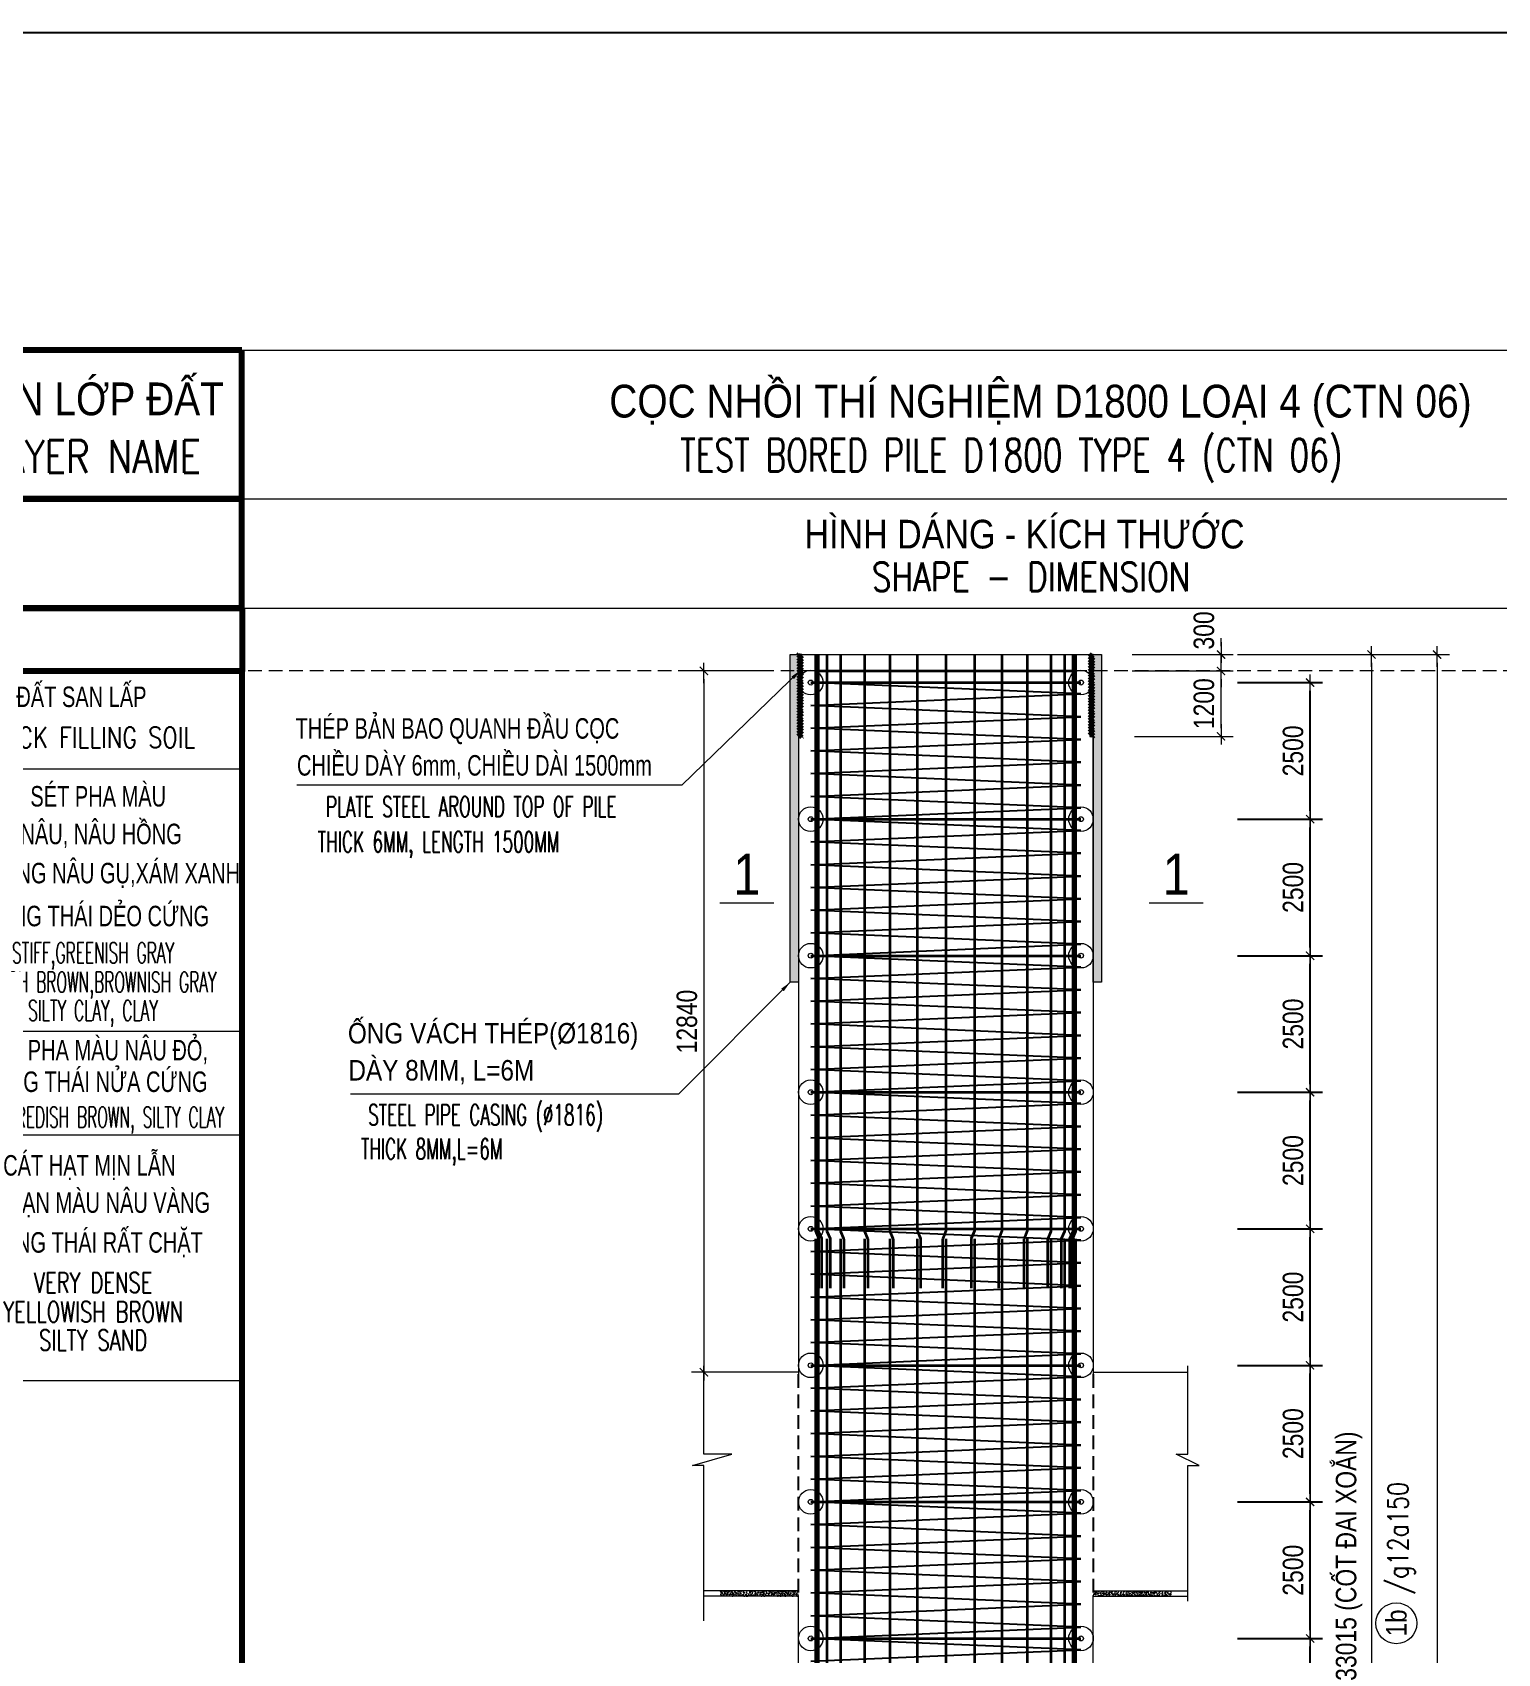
# Model space of a CAD drawing. Header units: millimetres. Extents: x -2123450 to -961021, y -260876 to 649159.
# Drawn here: x -1673380 to -1646546, y 270921 to 300602 of the extents above; entities that cross this region are included whole.
import ezdxf
from ezdxf.enums import TextEntityAlignment as Align

# ---------------------------------------------------------------- set-up
doc = ezdxf.new("R2010")
doc.units = ezdxf.units.MM
doc.header["$LTSCALE"] = 1000
doc.header["$MEASUREMENT"] = 0
doc.header["$PDMODE"] = 66
doc.linetypes.add('CENTER2', pattern=[1.125, 0.75, -0.125, 0.125, -0.125])
doc.linetypes.add('HIDDEN', pattern=[0.375, 0.25, -0.125])
doc.layers.get('DEFPOINTS').update_dxf_attribs({"linetype": 'CONTINUOUS'})
for name, color, linetype in [('03BORER', 3, 'CONTINUOUS'), ('HIDEN', 9, 'HIDDEN'), ('NDC_S_REBAR DES.', 2, 'CONTINUOUS'), ('TEXT', 7, 'CONTINUOUS')]:
    doc.layers.add(name, color=color, linetype=linetype)
for name, color, linetype, lineweight in [('NDC_S_AXIS', 5, 'CENTER2', 15), ('NDC_S_CONTINUOUS', 3, 'CONTINUOUS', 20), ('NDC_S_DIM', 1, 'CONTINUOUS', 9), ('NDC_S_FOUNDATION NAME', 7, 'CONTINUOUS', 20), ('NDC_S_HATCH COLUMN AND WALL', 251, 'CONTINUOUS', 13), ('NDC_S_HATCH MATERIAL', 8, 'CONTINUOUS', 13), ('NDC_S_LEADER', 1, 'CONTINUOUS', 9), ('NDC_S_REBAR', 4, 'CONTINUOUS', 35), ('NDC_S_REBAR NO.', 7, 'CONTINUOUS', 20), ('NDC_S_REBAR NO. BOX', 1, 'CONTINUOUS', 9), ('NDC_S_REBAR SECTION', 6, 'CONTINUOUS', 25), ('NDC_S_STIRRUP', 2, 'CONTINUOUS', 25), ('NDC_S_VN TITLE', 6, 'CONTINUOUS', 9)]:
    doc.layers.add(name, color=color, linetype=linetype, lineweight=lineweight)
doc.styles.add('NDC_ARIAL', font='arial.ttf', dxfattribs={"width": 0.8})
doc.styles.add('NDC_ROMANS', font='romans.shx', dxfattribs={"width": 0.8, "bigfont": 'vns.shx'})
doc.styles.get("Standard").update_dxf_attribs({"font": 'romans.shx', "bigfont": 'vns.shx'})
doc.dimstyles.new('NDC_1-100', dxfattribs={"dimscale": 100, "dimtxt": 2.2, "dimasz": 1, "dimexe": 1.5, "dimexo": 2, "dimgap": 0.8, "dimtad": 1, "dimdec": 0, "dimdsep": 46, "dimtxsty": 'NDC_ARIAL', "dimblk": 'DIMMARK', "dimcen": 49999.938995, "dimdle": 1.5, "dimclrd": 1, "dimclre": 1, "dimclrt": 3, "dimadec": 0, "dimazin": 0, "dimtfac": 1, "dimtdec": 0, "dimtix": 1, "dimtmove": 2, "dimatfit": 3, "dimfxl": 1, "dimarcsym": 0})
doc.dimstyles.new('NDC_1-150', dxfattribs={"dimscale": 150, "dimtxt": 2.5, "dimasz": 1, "dimexe": 1.5, "dimexo": 0, "dimgap": 0.8, "dimtad": 1, "dimdec": 0, "dimdsep": 46, "dimtxsty": 'NDC_ARIAL', "dimblk": 'DIMMARK', "dimcen": 49999.938995, "dimdle": 1.5, "dimclrd": 1, "dimclre": 1, "dimclrt": 3, "dimadec": 0, "dimazin": 0, "dimtfac": 1, "dimtdec": 0, "dimtix": 1, "dimtmove": 2, "dimatfit": 3, "dimfxl": 1, "dimarcsym": 0})

# ---------------------------------------------------------------- blocks, each defined once
blk = doc.blocks.new('TRỤ DC HK5-B3')
at = {"layer": 'NDC_S_CONTINUOUS'}
for p, q in [((21923, -7671), (16381, -7671)), ((21923, -12471), (16381, -12471)), ((21923, -12471), (16381, -12471)), ((21923, -14371), (16381, -14371)), ((21923, -14371), (16381, -14371)), ((21923, -18871), (16381, -18871)), ((21923, -18871), (16381, -18871))]:
    blk.add_line(p, q, dxfattribs=at)
at = {"layer": 'NDC_S_CONTINUOUS', "lineweight": 100}
for points in [[(21923, 0), (16380, 0), (16380, -2721), (21923, -2721)], [(21923, -2721), (16380, -2721), (16380, -4721), (21923, -4721)], [(21936, -4721), (16392, -4721), (16392, -5871), (21936, -5871)], [(16380, -5871), (21923, -5871), (21923, -73071), (16380, -73071)]]:
    blk.add_lwpolyline(points, close=True, dxfattribs=at)
at = {"layer": 'NDC_S_FOUNDATION NAME', "color": 2, "style": 'NDC_ARIAL', "width": 0.7}
for s, p in [('ĐẤT SAN LẤP', (18984, -6291)), ('SÉT, SÉT PHA MÀU', (18833, -8152)), ('XÁM NÂU, NÂU HỒNG', (18896, -8834)), ('XÁM VÀNG NÂU GỤ,XÁM XANH', (19150, -9563)), ('TRẠNG THÁI DẺO CỨNG', (19150, -10343)), ('SÉT PHA MÀU NÂU ĐỎ,', (19244, -12792)), ('TRẠNG THÁI NỬA CỨNG', (19108, -13377)), ('CÁT HẠT MỊN LẪN', (19130, -14908)), ('SỎI SẠN MÀU NÂU VÀNG', (19130, -15590)), ('TRẠNG THÁI RẤT CHẶT', (19130, -16319))]:
    blk.add_text(s, height=375, dxfattribs=at).set_placement(p, align=Align.MIDDLE)
at = {"layer": 'NDC_S_VN TITLE', "style": 'NDC_ARIAL', "width": 0.85}
blk.add_text('TÊN LỚP ĐẤT', height=600, dxfattribs=at).set_placement((19230, -804), align=Align.MIDDLE)
at = {"layer": 'TEXT', "color": 3, "linetype": 'Continuous', "ltscale": 0.8}
for s, height, width, p in [('LAYER NAME', 600, 0.8, (19198, -1946)), ('BACK FILLING SOIL', 375, 0.8, (19198, -7089)), ('STIFF,GREENISH GRAY', 375, 0.55, (19198, -11033)), ('PINKISH BROWN,BROWNISH GRAY', 375, 0.55, (19198, -11568)), ('SILTY CLAY, CLAY', 375, 0.55, (19198, -12087)), (' STIFF, REDISH BROWN, SILTY CLAY', 375, 0.55, (19150, -14040)), ('VERY DENSE', 375, 0.7, (19198, -17071)), ('YELLOWISH BROWN', 375, 0.7, (19198, -17606)), ('SILTY SAND', 375, 0.7, (19198, -18125))]:
    blk.add_text(s, height=height, dxfattribs=dict(at, width=width)).set_placement(p, align=Align.MIDDLE_CENTER)
blk = doc.blocks.new('DIMMARK')
at = {"layer": 'NDC_S_DIM', "color": 1}
blk.add_line((-1.5, 0), (1, 0), dxfattribs=at)
at = {"layer": 'NDC_S_DIM', "color": 2, "const_width": 0.15}
blk.add_lwpolyline([(-0.5, -0.5), (0.5, 0.5)], dxfattribs=at)
blk = doc.blocks.new('*D147')
at = {"layer": 'DEFPOINTS', "color": 0, "transparency": 16777216}
for p in [(-1727342, 377606), (-1726013, 377606), (-1727342, 375106)]:
    blk.add_point(p, dxfattribs=at)
at = {"layer": 'NDC_S_DIM', "color": 1, "lineweight": -2, "transparency": 16777216}
for p, q in [((-1727342, 377606), (-1725788, 377606)), ((-1726013, 375256), (-1726013, 377456)), ((-1727342, 375106), (-1725788, 375106))]:
    blk.add_line(p, q, dxfattribs=at)
at = {"layer": 'NDC_S_DIM', "color": 1, "lineweight": -2, "transparency": 16777216, "xscale": 150, "yscale": 150, "zscale": 150}
for p, rotation in [((-1726013, 377606), 90), ((-1726013, 375106), 270)]:
    blk.add_blockref('DIMMARK', p, dxfattribs=dict(at, rotation=rotation))
at = {"layer": 'NDC_S_DIM', "color": 3, "transparency": 16777216, "insert": (-1726324, 376356), "char_height": 375, "attachment_point": 5, "rotation": 90, "style": 'NDC_ARIAL'}
blk.add_mtext('2500', dxfattribs=at)
blk = doc.blocks.new('CON KE')
at = {"layer": 'NDC_S_CONTINUOUS'}
for radius in [225, 45]:
    blk.add_circle((-285322, 378614), radius, dxfattribs=at)
blk = doc.blocks.new('*D148')
at = {"layer": 'DEFPOINTS', "color": 0, "transparency": 16777216}
for p in [(-1727342, 380106), (-1726013, 380106), (-1727342, 377606)]:
    blk.add_point(p, dxfattribs=at)
at = {"layer": 'NDC_S_DIM', "color": 1, "lineweight": -2, "transparency": 16777216}
for p, q in [((-1727342, 380106), (-1725788, 380106)), ((-1726013, 377756), (-1726013, 379956)), ((-1727342, 377606), (-1725788, 377606))]:
    blk.add_line(p, q, dxfattribs=at)
at = {"layer": 'NDC_S_DIM', "color": 1, "lineweight": -2, "transparency": 16777216, "xscale": 150, "yscale": 150, "zscale": 150}
for p, rotation in [((-1726013, 380106), 90), ((-1726013, 377606), 270)]:
    blk.add_blockref('DIMMARK', p, dxfattribs=dict(at, rotation=rotation))
at = {"layer": 'NDC_S_DIM', "color": 3, "transparency": 16777216, "insert": (-1726324, 378856), "char_height": 375, "attachment_point": 5, "rotation": 90, "style": 'NDC_ARIAL'}
blk.add_mtext('2500', dxfattribs=at)
blk = doc.blocks.new('*D149')
at = {"layer": 'DEFPOINTS', "color": 0, "transparency": 16777216}
for p in [(-1727342, 382606), (-1726013, 382606), (-1727342, 380106)]:
    blk.add_point(p, dxfattribs=at)
at = {"layer": 'NDC_S_DIM', "color": 1, "lineweight": -2, "transparency": 16777216}
for p, q in [((-1727342, 382606), (-1725788, 382606)), ((-1726013, 380256), (-1726013, 382456)), ((-1727342, 380106), (-1725788, 380106))]:
    blk.add_line(p, q, dxfattribs=at)
at = {"layer": 'NDC_S_DIM', "color": 1, "lineweight": -2, "transparency": 16777216, "xscale": 150, "yscale": 150, "zscale": 150}
for p, rotation in [((-1726013, 382606), 90), ((-1726013, 380106), 270)]:
    blk.add_blockref('DIMMARK', p, dxfattribs=dict(at, rotation=rotation))
at = {"layer": 'NDC_S_DIM', "color": 3, "transparency": 16777216, "insert": (-1726324, 381356), "char_height": 375, "attachment_point": 5, "rotation": 90, "style": 'NDC_ARIAL'}
blk.add_mtext('2500', dxfattribs=at)
blk = doc.blocks.new('*D150')
at = {"layer": 'DEFPOINTS', "color": 0, "transparency": 16777216}
for p in [(-1727342, 385106), (-1726013, 385106), (-1727342, 382606)]:
    blk.add_point(p, dxfattribs=at)
at = {"layer": 'NDC_S_DIM', "color": 1, "lineweight": -2, "transparency": 16777216}
for p, q in [((-1727342, 385106), (-1725788, 385106)), ((-1726013, 382756), (-1726013, 384956)), ((-1727342, 382606), (-1725788, 382606))]:
    blk.add_line(p, q, dxfattribs=at)
at = {"layer": 'NDC_S_DIM', "color": 1, "lineweight": -2, "transparency": 16777216, "xscale": 150, "yscale": 150, "zscale": 150}
for p, rotation in [((-1726013, 385106), 90), ((-1726013, 382606), 270)]:
    blk.add_blockref('DIMMARK', p, dxfattribs=dict(at, rotation=rotation))
at = {"layer": 'NDC_S_DIM', "color": 3, "transparency": 16777216, "insert": (-1726324, 383856), "char_height": 375, "attachment_point": 5, "rotation": 90, "style": 'NDC_ARIAL'}
blk.add_mtext('2500', dxfattribs=at)
blk = doc.blocks.new('*D151')
at = {"layer": 'DEFPOINTS', "color": 0, "transparency": 16777216}
for p in [(-1727342, 387606), (-1726013, 387606), (-1727342, 385106)]:
    blk.add_point(p, dxfattribs=at)
at = {"layer": 'NDC_S_DIM', "color": 1, "lineweight": -2, "transparency": 16777216}
for p, q in [((-1727342, 387606), (-1725788, 387606)), ((-1726013, 385256), (-1726013, 387456)), ((-1727342, 385106), (-1725788, 385106))]:
    blk.add_line(p, q, dxfattribs=at)
at = {"layer": 'NDC_S_DIM', "color": 1, "lineweight": -2, "transparency": 16777216, "xscale": 150, "yscale": 150, "zscale": 150}
for p, rotation in [((-1726013, 387606), 90), ((-1726013, 385106), 270)]:
    blk.add_blockref('DIMMARK', p, dxfattribs=dict(at, rotation=rotation))
at = {"layer": 'NDC_S_DIM', "color": 3, "transparency": 16777216, "insert": (-1726324, 386356), "char_height": 375, "attachment_point": 5, "rotation": 90, "style": 'NDC_ARIAL'}
blk.add_mtext('2500', dxfattribs=at)
blk = doc.blocks.new('*D152')
at = {"layer": 'DEFPOINTS', "color": 0, "transparency": 16777216}
for p in [(-1727342, 390106), (-1726013, 390106), (-1727342, 387606)]:
    blk.add_point(p, dxfattribs=at)
at = {"layer": 'NDC_S_DIM', "color": 1, "lineweight": -2, "transparency": 16777216}
for p, q in [((-1727342, 390106), (-1725788, 390106)), ((-1726013, 387756), (-1726013, 389956)), ((-1727342, 387606), (-1725788, 387606))]:
    blk.add_line(p, q, dxfattribs=at)
at = {"layer": 'NDC_S_DIM', "color": 1, "lineweight": -2, "transparency": 16777216, "xscale": 150, "yscale": 150, "zscale": 150}
for p, rotation in [((-1726013, 390106), 90), ((-1726013, 387606), 270)]:
    blk.add_blockref('DIMMARK', p, dxfattribs=dict(at, rotation=rotation))
at = {"layer": 'NDC_S_DIM', "color": 3, "transparency": 16777216, "insert": (-1726324, 388856), "char_height": 375, "attachment_point": 5, "rotation": 90, "style": 'NDC_ARIAL'}
blk.add_mtext('2500', dxfattribs=at)
blk = doc.blocks.new('*D153')
at = {"layer": 'DEFPOINTS', "color": 0, "transparency": 16777216}
for p in [(-1727342, 392606), (-1726013, 392606), (-1727342, 390106)]:
    blk.add_point(p, dxfattribs=at)
at = {"layer": 'NDC_S_DIM', "color": 1, "lineweight": -2, "transparency": 16777216}
for p, q in [((-1727342, 392606), (-1725788, 392606)), ((-1726013, 390256), (-1726013, 392456)), ((-1727342, 390106), (-1725788, 390106))]:
    blk.add_line(p, q, dxfattribs=at)
at = {"layer": 'NDC_S_DIM', "color": 1, "lineweight": -2, "transparency": 16777216, "xscale": 150, "yscale": 150, "zscale": 150}
for p, rotation in [((-1726013, 392606), 90), ((-1726013, 390106), 270)]:
    blk.add_blockref('DIMMARK', p, dxfattribs=dict(at, rotation=rotation))
at = {"layer": 'NDC_S_DIM', "color": 3, "transparency": 16777216, "insert": (-1726324, 391356), "char_height": 375, "attachment_point": 5, "rotation": 90, "style": 'NDC_ARIAL'}
blk.add_mtext('2500', dxfattribs=at)
blk = doc.blocks.new('*D154')
at = {"layer": 'DEFPOINTS', "color": 0, "transparency": 16777216}
for p in [(-1727342, 395106), (-1726013, 395106), (-1727342, 392606)]:
    blk.add_point(p, dxfattribs=at)
at = {"layer": 'NDC_S_DIM', "color": 1, "lineweight": -2, "transparency": 16777216}
for p, q in [((-1727342, 395106), (-1725788, 395106)), ((-1726013, 392756), (-1726013, 394956)), ((-1727342, 392606), (-1725788, 392606))]:
    blk.add_line(p, q, dxfattribs=at)
at = {"layer": 'NDC_S_DIM', "color": 1, "lineweight": -2, "transparency": 16777216, "xscale": 150, "yscale": 150, "zscale": 150}
for p, rotation in [((-1726013, 395106), 90), ((-1726013, 392606), 270)]:
    blk.add_blockref('DIMMARK', p, dxfattribs=dict(at, rotation=rotation))
at = {"layer": 'NDC_S_DIM', "color": 3, "transparency": 16777216, "insert": (-1726324, 393856), "char_height": 375, "attachment_point": 5, "rotation": 90, "style": 'NDC_ARIAL'}
blk.add_mtext('2500', dxfattribs=at)
blk = doc.blocks.new('*D2363')
at = {"layer": 'DEFPOINTS', "color": 0, "transparency": 16777216}
for p in [(16303, 54023), (17932, 54023), (16303, 53723)]:
    blk.add_point(p, dxfattribs=at)
at = {"layer": 'NDC_S_DIM', "color": 1, "lineweight": -2, "transparency": 16777216}
for p, q in [((17932, 54173), (17932, 54323)), ((16303, 54023), (18157, 54023)), ((17932, 53723), (17932, 54023)), ((16303, 53723), (18157, 53723)), ((17932, 53573), (17932, 53423))]:
    blk.add_line(p, q, dxfattribs=at)
at = {"layer": 'NDC_S_DIM', "color": 1, "lineweight": -2, "transparency": 16777216, "xscale": 150, "yscale": 150, "zscale": 150}
for p, rotation in [((17932, 54023), 270), ((17932, 53723), 90)]:
    blk.add_blockref('DIMMARK', p, dxfattribs=dict(at, rotation=rotation))
at = {"layer": 'NDC_S_DIM', "color": 3, "transparency": 16777216, "insert": (17620, 54464), "char_height": 375, "attachment_point": 5, "rotation": 90, "style": 'NDC_ARIAL'}
blk.add_mtext('300', dxfattribs=at)
blk = doc.blocks.new('*D2364')
at = {"layer": 'DEFPOINTS', "color": 0, "transparency": 16777216}
for p in [(16350, 53723), (17932, 53723), (16350, 52523)]:
    blk.add_point(p, dxfattribs=at)
at = {"layer": 'NDC_S_DIM', "color": 1, "lineweight": -2, "transparency": 16777216}
for p, q in [((16350, 53723), (18157, 53723)), ((17932, 52673), (17932, 53573)), ((16350, 52523), (18157, 52523))]:
    blk.add_line(p, q, dxfattribs=at)
at = {"layer": 'NDC_S_DIM', "color": 1, "lineweight": -2, "transparency": 16777216, "xscale": 150, "yscale": 150, "zscale": 150}
for p, rotation in [((17932, 53723), 90), ((17932, 52523), 270)]:
    blk.add_blockref('DIMMARK', p, dxfattribs=dict(at, rotation=rotation))
at = {"layer": 'NDC_S_DIM', "color": 3, "transparency": 16777216, "insert": (17620, 53123), "char_height": 375, "attachment_point": 5, "rotation": 90, "style": 'NDC_ARIAL'}
blk.add_mtext('1200', dxfattribs=at)
blk = doc.blocks.new('*D2367')
at = {"layer": 'DEFPOINTS', "color": 0, "transparency": 16777216}
for p in [(18235, 54023), (18235, 21008), (20689, 21008)]:
    blk.add_point(p, dxfattribs=at)
at = {"layer": 'NDC_S_DIM', "color": 1, "lineweight": -2, "transparency": 16777216}
for p, q in [((18235, 54023), (20914, 54023)), ((20689, 53873), (20689, 21158)), ((18235, 21008), (20914, 21008))]:
    blk.add_line(p, q, dxfattribs=at)
at = {"layer": 'NDC_S_DIM', "color": 1, "lineweight": -2, "transparency": 16777216, "xscale": 150, "yscale": 150, "zscale": 150}
for p, rotation in [((20689, 54023), 90), ((20689, 21008), 270)]:
    blk.add_blockref('DIMMARK', p, dxfattribs=dict(at, rotation=rotation))
at = {"layer": 'NDC_S_DIM', "color": 3, "transparency": 16777216, "insert": (20279, 37516), "char_height": 375, "attachment_point": 5, "rotation": 90, "style": 'NDC_ARIAL'}
blk.add_mtext('33015 (CỐT ĐAI XOẮN)', dxfattribs=at)
blk = doc.blocks.new('*D2368')
at = {"layer": 'DEFPOINTS', "color": 0, "transparency": 16777216}
for p in [(19435, 54023), (19435, 723), (21889, 723)]:
    blk.add_point(p, dxfattribs=at)
at = {"layer": 'NDC_S_DIM', "color": 1, "lineweight": -2, "transparency": 16777216}
for p, q in [((19435, 54023), (22114, 54023)), ((21889, 53873), (21889, 873)), ((19435, 723), (22114, 723))]:
    blk.add_line(p, q, dxfattribs=at)
at = {"layer": 'NDC_S_DIM', "color": 1, "lineweight": -2, "transparency": 16777216, "xscale": 150, "yscale": 150, "zscale": 150}
for p, rotation in [((21889, 54023), 90), ((21889, 723), 270)]:
    blk.add_blockref('DIMMARK', p, dxfattribs=dict(at, rotation=rotation))
at = {"layer": 'NDC_S_DIM', "color": 3, "transparency": 16777216, "insert": (21578, 27373), "char_height": 375, "attachment_point": 5, "rotation": 90, "style": 'NDC_ARIAL'}
blk.add_mtext('53300', dxfattribs=at)
blk = doc.blocks.new('*D2376')
at = {"layer": 'DEFPOINTS', "color": 0, "transparency": 16777216}
for p in [(9743, 53723), (8462, 40883), (9743, 40883)]:
    blk.add_point(p, dxfattribs=at)
at = {"layer": 'NDC_S_DIM', "color": 1, "lineweight": -2, "transparency": 16777216}
for p, q in [((9743, 53723), (8237, 53723)), ((8462, 53573), (8462, 41033)), ((9743, 40883), (8237, 40883))]:
    blk.add_line(p, q, dxfattribs=at)
at = {"layer": 'NDC_S_DIM', "color": 1, "lineweight": -2, "transparency": 16777216, "xscale": 150, "yscale": 150, "zscale": 150}
for p, rotation in [((8462, 53723), 90), ((8462, 40883), 270)]:
    blk.add_blockref('DIMMARK', p, dxfattribs=dict(at, rotation=rotation))
at = {"layer": 'NDC_S_DIM', "color": 3, "transparency": 16777216, "insert": (8151, 47303), "char_height": 375, "attachment_point": 5, "rotation": 90, "style": 'NDC_ARIAL'}
blk.add_mtext('12840', dxfattribs=at)
blk = doc.blocks.new('*U141')
at = {"layer": 'NDC_S_REBAR'}
for p, q in [((-1735159.4, 395106.2), (-1730209.4, 395106.2)), ((-1735159.4, 392606.2), (-1730209.4, 392606.2)), ((-1735159.4, 392606.2), (-1730209.4, 392606.2)), ((-1735159.4, 390106.2), (-1730209.4, 390106.2)), ((-1735159.4, 390106.2), (-1730209.4, 390106.2)), ((-1735159.4, 387606.2), (-1730209.4, 387606.2)), ((-1735159.4, 387606.2), (-1730209.4, 387606.2)), ((-1735159.4, 385106.2), (-1730209.4, 385106.2)), ((-1735159.4, 385106.2), (-1730209.4, 385106.2)), ((-1735159.4, 382606.2), (-1730209.4, 382606.2)), ((-1735159.4, 382606.2), (-1730209.4, 382606.2)), ((-1735159.4, 380106.2), (-1730209.4, 380106.2)), ((-1735159.4, 380106.2), (-1730209.4, 380106.2)), ((-1735159.4, 377606.2), (-1730209.4, 377606.2)), ((-1735159.4, 377606.2), (-1730209.4, 377606.2))]:
    blk.add_line(p, q, dxfattribs=at)
at = {"layer": 'NDC_S_STIRRUP'}
for p, q in [((-1730209.4, 394897.9), (-1735159.4, 395106.2)), ((-1735159.4, 394689.6), (-1730209.4, 394897.9)), ((-1730209.4, 394481.2), (-1735159.4, 394689.6)), ((-1735159.4, 394272.9), (-1730209.4, 394481.2)), ((-1730209.4, 394064.6), (-1735159.4, 394272.9)), ((-1735159.4, 393856.2), (-1730209.4, 394064.6)), ((-1730209.4, 393647.9), (-1735159.4, 393856.2)), ((-1735159.4, 393439.6), (-1730209.4, 393647.9)), ((-1730209.4, 393231.2), (-1735159.4, 393439.6)), ((-1735159.4, 393022.9), (-1730209.4, 393231.2)), ((-1730209.4, 392814.6), (-1735159.4, 393022.9)), ((-1735159.4, 392606.2), (-1730209.4, 392814.6)), ((-1730209.4, 392397.9), (-1735159.4, 392606.2)), ((-1735159.4, 392189.6), (-1730209.4, 392397.9)), ((-1730209.4, 391981.2), (-1735159.4, 392189.6)), ((-1735159.4, 391772.9), (-1730209.4, 391981.2)), ((-1730209.4, 391564.6), (-1735159.4, 391772.9)), ((-1735159.4, 391356.2), (-1730209.4, 391564.6)), ((-1730209.4, 391147.9), (-1735159.4, 391356.2)), ((-1735159.4, 390939.6), (-1730209.4, 391147.9)), ((-1730209.4, 390731.2), (-1735159.4, 390939.6)), ((-1735159.4, 390522.9), (-1730209.4, 390731.2)), ((-1730209.4, 390314.6), (-1735159.4, 390522.9)), ((-1735159.4, 390106.2), (-1730209.4, 390314.6)), ((-1730209.4, 389897.9), (-1735159.4, 390106.2)), ((-1735159.4, 389689.6), (-1730209.4, 389897.9)), ((-1730209.4, 389481.2), (-1735159.4, 389689.6)), ((-1735159.4, 389272.9), (-1730209.4, 389481.2)), ((-1730209.4, 389064.6), (-1735159.4, 389272.9)), ((-1735159.4, 388856.2), (-1730209.4, 389064.6)), ((-1730209.4, 388647.9), (-1735159.4, 388856.2)), ((-1735159.4, 388439.6), (-1730209.4, 388647.9)), ((-1730209.4, 388231.2), (-1735159.4, 388439.6)), ((-1735159.4, 388022.9), (-1730209.4, 388231.2)), ((-1730209.4, 387814.6), (-1735159.4, 388022.9)), ((-1735159.4, 387606.2), (-1730209.4, 387814.6)), ((-1730209.4, 387397.9), (-1735159.4, 387606.2)), ((-1735159.4, 387189.6), (-1730209.4, 387397.9)), ((-1730209.4, 386981.2), (-1735159.4, 387189.6)), ((-1735159.4, 386772.9), (-1730209.4, 386981.2)), ((-1730209.4, 386564.6), (-1735159.4, 386772.9)), ((-1735159.4, 386356.2), (-1730209.4, 386564.6)), ((-1730209.4, 386147.9), (-1735159.4, 386356.2)), ((-1735159.4, 385939.6), (-1730209.4, 386147.9)), ((-1730209.4, 385731.2), (-1735159.4, 385939.6)), ((-1735159.4, 385522.9), (-1730209.4, 385731.2)), ((-1730209.4, 385314.6), (-1735159.4, 385522.9)), ((-1735159.4, 385106.2), (-1730209.4, 385314.6)), ((-1730209.4, 384897.9), (-1735159.4, 385106.2)), ((-1735159.4, 384689.6), (-1730209.4, 384897.9)), ((-1730209.4, 384481.2), (-1735159.4, 384689.6)), ((-1735159.4, 384272.9), (-1730209.4, 384481.2)), ((-1730209.4, 384064.6), (-1735159.4, 384272.9)), ((-1735159.4, 383856.2), (-1730209.4, 384064.6)), ((-1730209.4, 383647.9), (-1735159.4, 383856.2)), ((-1735159.4, 383439.6), (-1730209.4, 383647.9)), ((-1730209.4, 383231.2), (-1735159.4, 383439.6)), ((-1735159.4, 383022.9), (-1730209.4, 383231.2)), ((-1730209.4, 382814.6), (-1735159.4, 383022.9)), ((-1735159.4, 382606.2), (-1730209.4, 382814.6)), ((-1730209.4, 382397.9), (-1735159.4, 382606.2)), ((-1735159.4, 382189.6), (-1730209.4, 382397.9)), ((-1730209.4, 381981.2), (-1735159.4, 382189.6)), ((-1735159.4, 381772.9), (-1730209.4, 381981.2)), ((-1730209.4, 381564.6), (-1735159.4, 381772.9)), ((-1735159.4, 381356.2), (-1730209.4, 381564.6)), ((-1730209.4, 381147.9), (-1735159.4, 381356.2)), ((-1735159.4, 380939.6), (-1730209.4, 381147.9)), ((-1730209.4, 380731.2), (-1735159.4, 380939.6)), ((-1735159.4, 380522.9), (-1730209.4, 380731.2)), ((-1730209.4, 380314.6), (-1735159.4, 380522.9)), ((-1735159.4, 380106.2), (-1730209.4, 380314.6)), ((-1730209.4, 379897.9), (-1735159.4, 380106.2)), ((-1735159.4, 379689.6), (-1730209.4, 379897.9)), ((-1730209.4, 379481.2), (-1735159.4, 379689.6)), ((-1735159.4, 379272.9), (-1730209.4, 379481.2)), ((-1730209.4, 379064.6), (-1735159.4, 379272.9)), ((-1735159.4, 378856.2), (-1730209.4, 379064.6)), ((-1730209.4, 378647.9), (-1735159.4, 378856.2)), ((-1735159.4, 378439.6), (-1730209.4, 378647.9)), ((-1730209.4, 378231.2), (-1735159.4, 378439.6)), ((-1735159.4, 378022.9), (-1730209.4, 378231.2)), ((-1730209.4, 377814.6), (-1735159.4, 378022.9)), ((-1735159.4, 377606.2), (-1730209.4, 377814.6)), ((-1730209.4, 377397.9), (-1735159.4, 377606.2)), ((-1735159.4, 377189.6), (-1730209.4, 377397.9))]:
    blk.add_line(p, q, dxfattribs=at)
at = {"layer": 'NDC_S_REBAR SECTION'}
for p in [(-1449837, 16492.5), (-1449837, 16492.5), (-1444887, 16492.5), (-1449837, 13992.5), (-1449837, 13992.5), (-1449837, 13992.5), (-1444887, 13992.5), (-1444887, 13992.5), (-1449837, 11492.5), (-1449837, 11492.5), (-1449837, 11492.5), (-1444887, 11492.5), (-1444887, 11492.5), (-1449837, 8992.5), (-1449837, 8992.5), (-1449837, 8992.5), (-1444887, 8992.5), (-1444887, 8992.5), (-1449837, 6492.5), (-1449837, 6492.5), (-1449837, 6492.5), (-1444887, 6492.5), (-1444887, 6492.5), (-1449837, 3992.5), (-1449837, 3992.5), (-1449837, 3992.5), (-1444887, 3992.5), (-1444887, 3992.5), (-1449837, 1492.5), (-1449837, 1492.5), (-1449837, 1492.5), (-1444887, 1492.5), (-1444887, 1492.5), (-1449837, -1007.5), (-1449837, -1007.5), (-1449837, -1007.5), (-1444887, -1007.5), (-1444887, -1007.5)]:
    blk.add_blockref('CON KE', p, dxfattribs=at)
at = {"layer": 'NDC_S_DIM'}
for base, p1, p2, picture, middle in [((-1726012.7, 395106.2), (-1727341.6, 392606.2), (-1727341.6, 395106.2), '*D154', (-1726324.2, 393856.2)), ((-1726012.7, 392606.2), (-1727341.6, 390106.2), (-1727341.6, 392606.2), '*D153', (-1726324.2, 391356.2)), ((-1726012.7, 390106.2), (-1727341.6, 387606.2), (-1727341.6, 390106.2), '*D152', (-1726324.2, 388856.2)), ((-1726012.7, 387606.2), (-1727341.6, 385106.2), (-1727341.6, 387606.2), '*D151', (-1726324.2, 386356.2)), ((-1726012.7, 385106.2), (-1727341.6, 382606.2), (-1727341.6, 385106.2), '*D150', (-1726324.2, 383856.2)), ((-1726012.7, 382606.2), (-1727341.6, 380106.2), (-1727341.6, 382606.2), '*D149', (-1726324.2, 381356.2)), ((-1726012.7, 380106.2), (-1727341.6, 377606.2), (-1727341.6, 380106.2), '*D148', (-1726324.2, 378856.2)), ((-1726012.7, 377606.2), (-1727341.6, 375106.2), (-1727341.6, 377606.2), '*D147', (-1726324.2, 376356.2))]:
    dim = blk.add_linear_dim(base=base, p1=p1, p2=p2, angle=90, dimstyle='NDC_1-150', dxfattribs=at)
    dim.commit()
    dim.dimension.update_dxf_attribs({"geometry": picture, "text_midpoint": middle})
blk = doc.blocks.new('COC TN D1800 TYPE 3')
at = {"layer": 'NDC_S_HATCH COLUMN AND WALL', "lineweight": 100}
h = blk.add_hatch(color=256, dxfattribs=at)
h.dxf.hatch_style = 1
h.paths.add_polyline_path([(10042.2, 48023.2), (10192.2, 48023.2), (10192.2, 54023.2), (10042.2, 54023.2)])
h = blk.add_hatch(color=256, dxfattribs=at)
h.dxf.hatch_style = 1
h.paths.add_polyline_path([(15592.2, 48023.2), (15742.2, 48023.2), (15742.2, 54023.2), (15592.2, 54023.2)])
at = {"layer": 'NDC_S_HATCH MATERIAL', "lineweight": 100}
h = blk.add_hatch(dxfattribs=at)
h.set_pattern_fill('ANSI31', color=256, scale=300)
h.set_pattern_definition([(45, (61558.84, -241095.78), (-26.5165043, 26.5165043), [])])
h.paths.add_polyline_path([(10252.2, 54023.2), (10192.2, 54023.2), (10192.2, 52523.2), (10252.2, 52523.2)])
h = blk.add_hatch(dxfattribs=at)
h.set_pattern_fill('ANSI31', color=256, scale=300)
h.set_pattern_definition([(45, (66398.84, -241095.78), (-26.5165043, 26.5165043), [])])
h.paths.add_polyline_path([(15592.2, 54023.2), (15532.2, 54023.2), (15532.2, 52523.2), (15592.2, 52523.2)])
at = {"layer": 'NDC_S_HATCH MATERIAL'}
h = blk.add_hatch(dxfattribs=at)
h.set_pattern_fill('AR-CONC', color=256, scale=10)
h.set_pattern_definition([(50, (358473.84, -386377.904), (71.726018, -6.2752135), [7.5, -82.5]), (355, (358473.84, -386377.904), (-13.875133, 75.219213), [6, -66]), (100.451444, (358479.82, -386378.43), (57.850885, 68.943999), [6.374019, -70.114211]), (46.1842, (358473.84, -386357.9), (106.724133, -16.551928), [11.25, -123.75]), (96.635635, (358482.73, -386359.28), (93.466195, 97.41186), [9.561034, -105.171376]), (351.184164, (358473.84, -386357.9), (93.466195, 97.41186), [9, -99]), (21, (358483.84, -386362.904), (59.690705, -40.261889), [7.5, -82.5]), (326, (358483.84, -386362.904), (24.331533, 72.5150045), [6, -66]), (71.451445, (358488.814, -386366.26), (84.022238, 32.253115), [6.374019, -70.114211]), (37.5, (358473.84, -386377.904), (1.2159855, 33.2893854), [0, -65.2, 0, -67, 0, -66.25]), (7.5, (358473.84, -386377.904), (26.3069537, 39.4411712), [0, -38.2, 0, -63.7, 0, -25.25]), (327.5, (358451.54, -386377.904), (53.3822436, -2.2554872), [0, -25, 0, -78, 0, -103.5]), (317.5, (358441.54, -386377.904), (58.318617, 10.0104982), [0, -32.5, 0, -51.8, 0, -73.5])])
h.paths.add_polyline_path([(10192.2, 36883.2), (8761.2, 36883.2), (8761.2, 36783.2), (10192.2, 36783.2)])
h = blk.add_hatch(dxfattribs=at)
h.set_pattern_fill('AR-CONC', color=256, scale=10)
h.set_pattern_definition([(50, (355835.64, -386377.904), (71.726018, -6.2752135), [7.5, -82.5]), (355, (355835.64, -386377.904), (-13.875133, 75.219213), [6, -66]), (100.451444, (355841.615, -386378.43), (57.850885, 68.943999), [6.374019, -70.114211]), (46.1842, (355835.64, -386357.9), (106.724133, -16.551928), [11.25, -123.75]), (96.635635, (355844.53, -386359.28), (93.466195, 97.41186), [9.561034, -105.171376]), (351.184164, (355835.64, -386357.9), (93.466195, 97.41186), [9, -99]), (21, (355845.64, -386362.904), (59.690705, -40.261889), [7.5, -82.5]), (326, (355845.64, -386362.904), (24.331533, 72.515005), [6, -66]), (71.451445, (355850.61, -386366.26), (84.022238, 32.253115), [6.374019, -70.114211]), (37.5, (355835.638, -386377.904), (1.2159855, 33.2893854), [0, -65.2, 0, -67, 0, -66.25]), (7.5, (355835.638, -386377.904), (26.3069537, 39.4411712), [0, -38.2, 0, -63.7, 0, -25.25]), (327.5, (355813.338, -386377.904), (53.3822436, -2.2554872), [0, -25, 0, -78, 0, -103.5]), (317.5, (355803.34, -386377.904), (58.318617, 10.0104982), [0, -32.5, 0, -51.8, 0, -73.5])])
h.paths.add_polyline_path([(15592.2, 36883.2), (17023.3, 36883.2), (17023.3, 36783.2), (15592.2, 36783.2)])
at = {"layer": 'HIDEN'}
for p, q in [((10192.2, 36849.2), (10192.2, 40848.2)), ((15592.2, 40848.2), (15592.2, 36849.2))]:
    blk.add_line(p, q, dxfattribs=at)
at = {"layer": 'NDC_S_AXIS', "ltscale": 2}
blk.add_line((12892.2, 54020.2), (12892.2, -42.3), dxfattribs=at)
at = {"layer": 'NDC_S_CONTINUOUS'}
for p, q in [((0, 59594), (47726.9, 59594)), ((0, 59594), (0, 0)), ((0, 56873.2), (47426.9, 56873.2)), ((0, 54873.2), (33126.6, 54873.2)), ((10192.2, 54023.2), (15592.2, 54023.2)), ((10192.2, 52845), (10192.2, 40798.2)), ((15592.2, 52845), (15592.2, 40798.2)), ((10192.2, 40883.2), (8461.2, 40883.2)), ((15592.2, 40883.2), (17323.3, 40883.2)), ((10192.2, 36883.2), (8461.2, 36883.2)), ((15592.2, 36883.2), (17323.3, 36883.2)), ((10192.2, 36783.2), (8461.2, 36783.2)), ((10192.2, 723.2), (10192.2, 36798.2)), ((15592.2, 723.2), (15592.2, 36798.2)), ((15592.2, 36783.2), (17323.3, 36783.2))]:
    blk.add_line(p, q, dxfattribs=at)
for points in [[(10042.2, 54023.2), (10192.2, 54023.2), (10192.2, 48023.2), (10042.2, 48023.2)], [(10192.2, 52523.2), (10252.2, 52523.2), (10252.2, 54023.2), (10192.2, 54023.2)], [(15532.2, 52523.2), (15592.2, 52523.2), (15592.2, 54023.2), (15532.2, 54023.2)], [(15592.2, 54023.2), (15742.2, 54023.2), (15742.2, 48023.2), (15592.2, 48023.2)]]:
    blk.add_lwpolyline(points, close=True, dxfattribs=at)
at = {"layer": 'NDC_S_DIM'}
for points in [[(8461.2, 36330), (8461.2, 39175.5), (8251.2, 39175.5), (8971.2, 39385.5), (8461.2, 39385.5), (8461.2, 40997.4)], [(17323.3, 36690), (17323.3, 39175.5), (17533.3, 39175.5), (17113.3, 39385.5), (17323.3, 39385.5), (17323.3, 40997.4)]]:
    blk.add_lwpolyline(points, dxfattribs=at)
at = {"layer": 'NDC_S_HATCH MATERIAL', "linetype": 'HIDDEN'}
for p, q in [((11992.5, 53723.2), (0, 53723.2)), ((47726.9, 53723.2), (14992.5, 53723.2))]:
    blk.add_line(p, q, dxfattribs=at)
at = {"layer": 'NDC_S_REBAR'}
blk.add_line((10509.3, 53723.2), (15275.2, 53723.2), dxfattribs=at)
for points in [[(10569.3, 42423.2), (10569.3, 43317.4, 0.0954146), (10567.1, 43328.5), (10511.4, 43467.8, -0.0954146), (10509.3, 43479), (10509.3, 54023.2)], [(10620.8, 42423.2), (10620.8, 43317.4, 0.0954146), (10618.7, 43328.5), (10563, 43467.8, -0.0954146), (10560.8, 43479), (10560.8, 54023.2)], [(10713.5, 54023.2), (10713.5, 43479, 0.0954146), (10715.6, 43467.8), (10771.3, 43328.5, -0.0954146), (10773.5, 43317.4), (10773.5, 42423.2)], [(10961.4, 54023.2), (10961.4, 43479, 0.0954146), (10963.6, 43467.8), (11019.3, 43328.5, -0.0954146), (11021.4, 43317.4), (11021.4, 42423.2)], [(11401.7, 54023.2), (11401.7, 43479, 0.0954146), (11403.8, 43467.8), (11459.5, 43328.5, -0.0954146), (11461.7, 43317.4), (11461.7, 42423.2)], [(11865.5, 54023.2), (11865.5, 43479, 0.0954146), (11867.7, 43467.8), (11923.4, 43328.5, -0.0954146), (11925.5, 43317.4), (11925.5, 42423.2)], [(12368.8, 54023.2), (12368.8, 43479, 0.0954146), (12371, 43467.8), (12426.7, 43328.5, -0.0954146), (12428.8, 43317.4), (12428.8, 42423.2)], [(12892.2, 54023.2), (12892.2, 43473.2), (12834.4, 43328.5, 0.0954146), (12832.2, 43317.4), (12832.2, 42423.2)], [(13415.7, 54023.2), (13415.7, 43473.2), (13357.8, 43328.5, 0.0954146), (13355.7, 43317.4), (13355.7, 42423.2)], [(13919, 54023.2), (13919, 43473.2), (13861.1, 43328.5, 0.0954146), (13859, 43317.4), (13859, 42423.2)], [(14382.8, 54023.2), (14382.8, 43473.2), (14325, 43328.5, 0.0954146), (14322.8, 43317.4), (14322.8, 42423.2)], [(14763, 42423.2), (14763, 43317.4, -0.0954146), (14765.2, 43328.5), (14820.9, 43467.8, 0.0954146), (14823, 43479), (14823, 54023.2)], [(15011, 42423.2), (15011, 43317.4, -0.0954146), (15013.1, 43328.5), (15068.8, 43467.8, 0.0954146), (15071, 43479), (15071, 54023.2)], [(15163.6, 42423.2), (15163.6, 43317.4, -0.0954146), (15165.8, 43328.5), (15221.5, 43467.8, 0.0954146), (15223.6, 43479), (15223.6, 54023.2)], [(15215.2, 42423.2), (15215.2, 43317.4, -0.0954146), (15217.3, 43328.5), (15273.1, 43467.8, 0.0954146), (15275.2, 43479), (15275.2, 54023.2)], [(10569.3, 31723.2), (10569.3, 32617.4, 0.0954146), (10567.1, 32628.5), (10511.4, 32767.8, -0.0954146), (10509.3, 32779), (10509.3, 43323.2)], [(10620.8, 31723.2), (10620.8, 32617.4, 0.0954146), (10618.7, 32628.5), (10563, 32767.8, -0.0954146), (10560.8, 32779), (10560.8, 43323.2)], [(10713.5, 43323.2), (10713.5, 32779, 0.0954146), (10715.6, 32767.8), (10771.3, 32628.5, -0.0954146), (10773.5, 32617.4), (10773.5, 31723.2)], [(10961.4, 43323.2), (10961.4, 32779, 0.0954146), (10963.6, 32767.8), (11019.3, 32628.5, -0.0954146), (11021.4, 32617.4), (11021.4, 31723.2)], [(11401.7, 43323.2), (11401.7, 32779, 0.0954146), (11403.8, 32767.8), (11459.5, 32628.5, -0.0954146), (11461.7, 32617.4), (11461.7, 31723.2)], [(11865.5, 43323.2), (11865.5, 32779, 0.0954146), (11867.7, 32767.8), (11923.4, 32628.5, -0.0954146), (11925.5, 32617.4), (11925.5, 31723.2)], [(12368.8, 43323.2), (12368.8, 32779, 0.0954146), (12371, 32767.8), (12426.7, 32628.5, -0.0954146), (12428.8, 32617.4), (12428.8, 31723.2)], [(12892.2, 43323.2), (12892.2, 32773.2), (12834.4, 32628.5, 0.0954146), (12832.2, 32617.4), (12832.2, 31723.2)], [(13415.7, 43323.2), (13415.7, 32773.2), (13357.8, 32628.5, 0.0954146), (13355.7, 32617.4), (13355.7, 31723.2)], [(13919, 43323.2), (13919, 32773.2), (13861.1, 32628.5, 0.0954146), (13859, 32617.4), (13859, 31723.2)], [(14382.8, 43323.2), (14382.8, 32773.2), (14325, 32628.5, 0.0954146), (14322.8, 32617.4), (14322.8, 31723.2)], [(14763, 31723.2), (14763, 32617.4, -0.0954146), (14765.2, 32628.5), (14820.9, 32767.8, 0.0954146), (14823, 32779), (14823, 43323.2)], [(15011, 31723.2), (15011, 32617.4, -0.0954146), (15013.1, 32628.5), (15068.8, 32767.8, 0.0954146), (15071, 32779), (15071, 43323.2)], [(15163.6, 31723.2), (15163.6, 32617.4, -0.0954146), (15165.8, 32628.5), (15221.5, 32767.8, 0.0954146), (15223.6, 32779), (15223.6, 43323.2)], [(15215.2, 31723.2), (15215.2, 32617.4, -0.0954146), (15217.3, 32628.5), (15273.1, 32767.8, 0.0954146), (15275.2, 32779), (15275.2, 43323.2)]]:
    blk.add_lwpolyline(points, format="xyb", dxfattribs=at)
at = {"layer": 'NDC_S_REBAR NO. BOX'}
blk.add_circle((21143, 36287.4), 375, dxfattribs=at)
at = {"layer": '03BORER'}
blk.add_blockref('*U141', (1745576.6, -341597.4), dxfattribs=at)
at = {"layer": 'NDC_S_FOUNDATION NAME', "style": 'NDC_ARIAL', "width": 0.85}
blk.add_text('HÌNH DÁNG - KÍCH THƯỚC', height=525, dxfattribs=at).set_placement((14334.2, 56291.9), align=Align.MIDDLE)
at = {"layer": 'NDC_S_FOUNDATION NAME', "style": 'NDC_ARIAL'}
for s, width, p in [('THÉP BẢN BAO QUANH ĐẦU CỌC', 0.7, (983.7, 52482.5)), ('CHIỀU DÀY 6mm, CHIỀU DÀI 1500mm', 0.7, (1008.9, 51806.5)), ('ỐNG VÁCH THÉP(%%C1816)', 0.85, (1941.1, 46901.5)), ('DÀY 8MM, L=6M', 0.85, (1951, 46223.9))]:
    blk.add_text(s, height=375, dxfattribs=dict(at, width=width)).set_placement(p)
at = {"layer": 'NDC_S_REBAR DES.', "style": 'NDC_ROMANS', "width": 0.8}
blk.add_text('/g12a150', height=375, rotation=90, dxfattribs=at).set_placement((21199.8, 37846.6), align=Align.MIDDLE)
at = {"layer": 'NDC_S_REBAR NO.', "style": 'NDC_ARIAL', "width": 0.85}
blk.add_text('1b', height=375, rotation=90, dxfattribs=at).set_placement((21143, 36293.3), align=Align.MIDDLE_CENTER)
at = {"layer": 'NDC_S_VN TITLE', "style": 'NDC_ARIAL', "width": 0.85}
for s, height, p in [('CỌC NHỒI THÍ NGHIỆM D1800 LOẠI 4 (CTN 06)', 600, (14625.1, 58662.9)), ('%%U 1 ', 750, (9245.6, 50002.3)), ('%%U 1 ', 750, (17112.4, 50002.3))]:
    blk.add_text(s, height=height, dxfattribs=at).set_placement(p, align=Align.MIDDLE)
at = {"layer": 'TEXT', "color": 3, "linetype": 'Continuous', "ltscale": 0.8}
for s, height, width, p in [('TEST BORED PILE D1800 TYPE 4 (CTN 06)', 600, 0.7, (14091.9, 57674.1)), ('SHAPE - DIMENSION', 525, 0.8, (14454.6, 55447.9)), ('PLATE STEEL AROUND TOP OF PILE', 375, 0.6, (4199.2, 51236.7)), ('THICK 6MM, LENGTH 1500MM', 375, 0.6, (3602.1, 50593.7)), ('STEEL PIPE CASING (%%C1816)', 375, 0.6, (4462.7, 45596.2)), ('THICK 8MM,L=6M', 375, 0.6, (3475.4, 44971.7))]:
    blk.add_text(s, height=height, dxfattribs=dict(at, width=width)).set_placement(p, align=Align.MIDDLE_CENTER)
at = {"layer": 'NDC_S_DIM'}
dim = blk.add_linear_dim(base=(17931.9, 54023.2), p1=(16303, 53723.2), p2=(16303, 54023.2), angle=90, dimstyle='NDC_1-150', dxfattribs=at)
dim.commit()
dim.dimension.update_dxf_attribs({"geometry": '*D2363', "text_midpoint": (17620.3, 54464.4), "dimtype": 160})
dim = blk.add_linear_dim(base=(20689.1, 21007.9), p1=(18235.2, 54023.2), p2=(18235.2, 21007.9), angle=90, text='<> (CỐT ĐAI XOẮN)', dimstyle='NDC_1-150', dxfattribs=at)
dim.commit()
dim.dimension.update_dxf_attribs({"geometry": '*D2367', "text_midpoint": (20279.3, 37515.5)})
for base, p1, p2, picture, middle in [((21889.1, 723.2), (19435.2, 54023.2), (19435.2, 723.2), '*D2368', (21577.6, 27373.2)), ((8462.3, 40883.2), (9743.2, 53723.2), (9743.2, 40883.2), '*D2376', (8150.8, 47303.2)), ((17931.9, 53723.2), (16350.2, 52523.2), (16350.2, 53723.2), '*D2364', (17620.4, 53123.2))]:
    dim = blk.add_linear_dim(base=base, p1=p1, p2=p2, angle=90, dimstyle='NDC_1-150', dxfattribs=at)
    dim.commit()
    dim.dimension.update_dxf_attribs({"geometry": picture, "text_midpoint": middle})
at = {"layer": 'NDC_S_LEADER'}
for points in [[(10231.6, 53735.1), (8058.2, 51630.3), (1003.6, 51630.3)], [(10042.2, 48023.2), (7996, 45976.9), (1989.6, 45976.9)]]:
    blk.add_leader(points, dimstyle='NDC_1-100', override={"dimscale": 1, "dimasz": 200, "dimfxl": 150}, dxfattribs=at)

msp = doc.modelspace()

# ---------------------------------------------------------------- linework, layer by layer
at = {"layer": 'DEFPOINTS'}
msp.add_lwpolyline([(-1698145.34, 300601.64), (-1571995.34, 300601.64), (-1571995.34, 211501.64), (-1698145.34, 211501.64)], close=True, dxfattribs=at)

# ---------------------------------------------------------------- block references
at = {"layer": 'NDC_S_CONTINUOUS', "color": 1}
msp.add_blockref('COC TN D1800 TYPE 3', (-1669543.22, 235188.95), dxfattribs=at)
at = {"layer": 'NDC_S_FOUNDATION NAME', "color": 3}
msp.add_blockref('TRỤ DC HK5-B3', (-1691466.41, 294782.92), dxfattribs=at)

doc.saveas('drawing.dxf')
